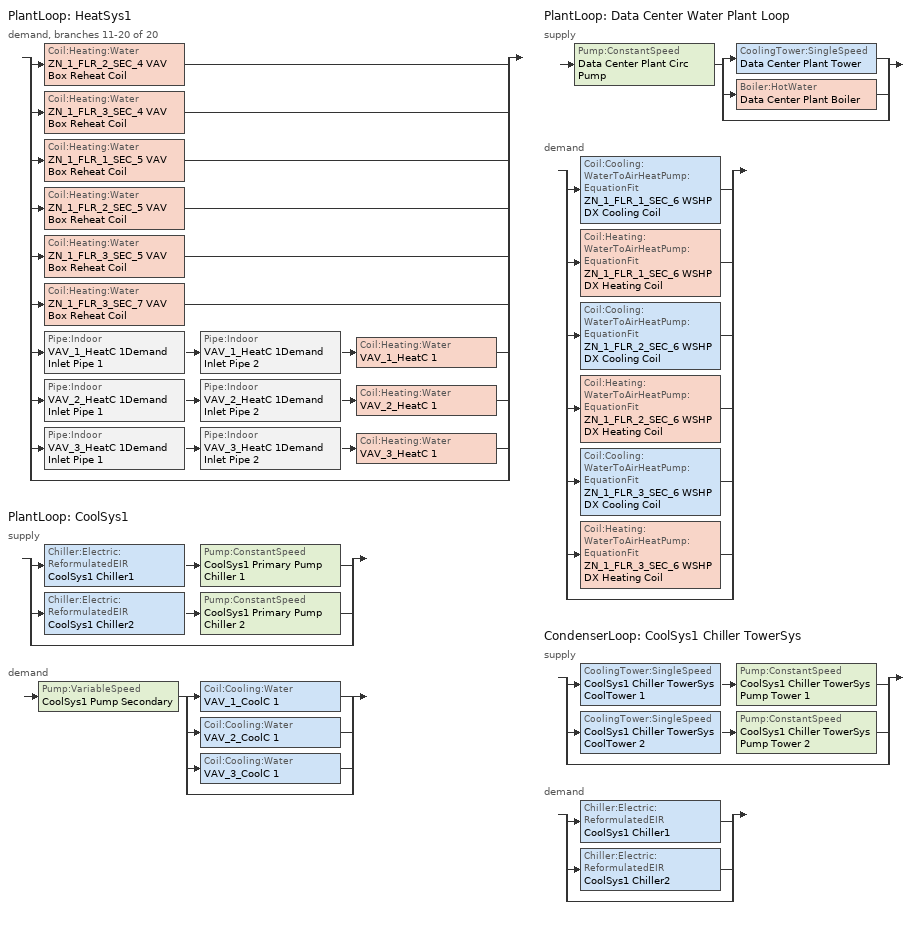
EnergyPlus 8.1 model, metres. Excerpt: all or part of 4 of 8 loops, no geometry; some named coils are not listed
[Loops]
PlantLoop 'HeatSys1'
 demand, branches 11-20 of 20: split
  | Coil:Heating:Water 'ZN_1_FLR_2_SEC_4 VAV Box Reheat Coil'
  | Coil:Heating:Water 'ZN_1_FLR_3_SEC_4 VAV Box Reheat Coil'
  | Coil:Heating:Water 'ZN_1_FLR_1_SEC_5 VAV Box Reheat Coil'
  | Coil:Heating:Water 'ZN_1_FLR_2_SEC_5 VAV Box Reheat Coil'
  | Coil:Heating:Water 'ZN_1_FLR_3_SEC_5 VAV Box Reheat Coil'
  | Coil:Heating:Water 'ZN_1_FLR_3_SEC_7 VAV Box Reheat Coil'
  | Pipe:Indoor 'VAV_1_HeatC 1Demand Inlet Pipe 1' > Pipe:Indoor 'VAV_1_HeatC 1Demand Inlet Pipe 2' > Coil:Heating:Water 'VAV_1_HeatC 1'
  | Pipe:Indoor 'VAV_2_HeatC 1Demand Inlet Pipe 1' > Pipe:Indoor 'VAV_2_HeatC 1Demand Inlet Pipe 2' > Coil:Heating:Water 'VAV_2_HeatC 1'
  | Pipe:Indoor 'VAV_3_HeatC 1Demand Inlet Pipe 1' > Pipe:Indoor 'VAV_3_HeatC 1Demand Inlet Pipe 2' > Coil:Heating:Water 'VAV_3_HeatC 1'
  | bypass
PlantLoop 'CoolSys1'
 supply: split
  | Chiller:Electric:ReformulatedEIR 'CoolSys1 Chiller1' > Pump:ConstantSpeed 'CoolSys1 Primary Pump Chiller 1'
  | Chiller:Electric:ReformulatedEIR 'CoolSys1 Chiller2' > Pump:ConstantSpeed 'CoolSys1 Primary Pump Chiller 2'
  | bypass
 demand: Pump:VariableSpeed 'CoolSys1 Pump Secondary' > split
  | Coil:Cooling:Water 'VAV_1_CoolC 1'
  | Coil:Cooling:Water 'VAV_2_CoolC 1'
  | Coil:Cooling:Water 'VAV_3_CoolC 1'
  | bypass
PlantLoop 'Data Center Water Plant Loop'
 supply: Pump:ConstantSpeed 'Data Center Plant Circ Pump' > split
  | CoolingTower:SingleSpeed 'Data Center Plant Tower'
  | Boiler:HotWater 'Data Center Plant Boiler'
  | bypass
 demand: split
  | Coil:Cooling:WaterToAirHeatPump:EquationFit 'ZN_1_FLR_1_SEC_6 WSHP DX Cooling Coil'
  | Coil:Heating:WaterToAirHeatPump:EquationFit 'ZN_1_FLR_1_SEC_6 WSHP DX Heating Coil'
  | Coil:Cooling:WaterToAirHeatPump:EquationFit 'ZN_1_FLR_2_SEC_6 WSHP DX Cooling Coil'
  | Coil:Heating:WaterToAirHeatPump:EquationFit 'ZN_1_FLR_2_SEC_6 WSHP DX Heating Coil'
  | Coil:Cooling:WaterToAirHeatPump:EquationFit 'ZN_1_FLR_3_SEC_6 WSHP DX Cooling Coil'
  | Coil:Heating:WaterToAirHeatPump:EquationFit 'ZN_1_FLR_3_SEC_6 WSHP DX Heating Coil'
  | bypass
CondenserLoop 'CoolSys1 Chiller TowerSys'
 supply: split
  | CoolingTower:SingleSpeed 'CoolSys1 Chiller TowerSys CoolTower 1' > Pump:ConstantSpeed 'CoolSys1 Chiller TowerSys Pump Tower 1'
  | CoolingTower:SingleSpeed 'CoolSys1 Chiller TowerSys CoolTower 2' > Pump:ConstantSpeed 'CoolSys1 Chiller TowerSys Pump Tower 2'
  | bypass
 demand: split
  | Chiller:Electric:ReformulatedEIR 'CoolSys1 Chiller1'
  | Chiller:Electric:ReformulatedEIR 'CoolSys1 Chiller2'
  | bypass
[Material]
Name | Roughness | Thickness {m} | Conductivity {W/m-K} | Density {kg/m3} | Specific Heat {J/kg-K}
F08 Metal surface | Smooth | 0.0008 | 45.28 | 7824 | 500
Pipe Insulation | VeryRough | 0.0254 | 0.023 | 43 | 1210
[Construction]
Hot Water Pipe Insulated: Pipe Insulation, F08 Metal surface
Hot Water Pipe Uninsulated: F08 Metal surface
[DesignSpecification:OutdoorAir] Outdoor Air Method=Flow/Area; Outdoor Air Flow per Person {m3/s-person}=0; Outdoor Air Flow per Zone Floor Area {m3/s-m2}=0.00043
SZ DSOA ZN_1_FLR_1_SEC_6; SZ DSOA ZN_1_FLR_2_SEC_6; SZ DSOA ZN_1_FLR_3_SEC_6
[Sizing:Zone] Zone Cooling Design Supply Air Temperature Input Method=SupplyAirTemperature; Zone Cooling Design Supply Air Temperature {C}=12.8; Zone Heating Design Supply Air Temperature Input Method=SupplyAirTemperature; Zone Heating Design Supply Air Temperature {C}=40; Zone Cooling Design Supply Air Humidity Ratio {kgWater/kgDryAir}=0.0085; Zone Heating Design Supply Air Humidity Ratio {kgWater/kgDryAir}=0.008; Cooling Design Air Flow Method=DesignDay; Cooling Minimum Air Flow Fraction=0; Heating Design Air Flow Method=DesignDay; Heating Design Air Flow Rate {m3/s}=0
Name | Design Specification Outdoor Air Object
ZN_1_FLR_1_SEC_6 | SZ DSOA ZN_1_FLR_1_SEC_6
ZN_1_FLR_2_SEC_6 | SZ DSOA ZN_1_FLR_2_SEC_6
ZN_1_FLR_3_SEC_6 | SZ DSOA ZN_1_FLR_3_SEC_6
[Sizing:Plant]
Name | Loop Type | Design Loop Exit Temperature {C} | Loop Design Temperature Difference {deltaC}
CoolSys1 | Cooling | 6.67 | 5.6
CoolSys1 Chiller TowerSys | CONDENSER | 29.4 | 5.6
Data Center Water Plant Loop | Heating | 30 | 11
[ZoneControl:Thermostat] Control Type Schedule=Dual Zone Control Type Sched
Name | Zone or ZoneList | Control 1
ZN_1_FLR_1_SEC_6 Thermostat | ZN_1_FLR_1_SEC_6 | ZN_1_FLR_1_SEC_6 DualSPSched
ZN_1_FLR_2_SEC_6 Thermostat | ZN_1_FLR_2_SEC_6 | ZN_1_FLR_2_SEC_6 DualSPSched
ZN_1_FLR_3_SEC_6 Thermostat | ZN_1_FLR_3_SEC_6 | ZN_1_FLR_3_SEC_6 DualSPSched
[ThermostatSetpoint:DualSetpoint] Heating Setpoint Temperature Schedule=DataCenter_HTGSETP_SCH; Cooling Setpoint Temperature Schedule=DataCenter_CLGSETP_SCH
ZN_1_FLR_1_SEC_6 DualSPSched; ZN_1_FLR_2_SEC_6 DualSPSched; ZN_1_FLR_3_SEC_6 DualSPSched
[ZoneHVAC:WaterToAirHeatPump] Availability Schedule=ALWAYS_ON; Supply Air Flow Rate During Cooling Operation {m3/s}=Autosize; Supply Air Flow Rate During Heating Operation {m3/s}=Autosize; Supply Air Flow Rate When No Cooling or Heating is Needed {m3/s}=0; Outdoor Air Flow Rate During Cooling Operation {m3/s}=0; Outdoor Air Flow Rate During Heating Operation {m3/s}=0; Outdoor Air Flow Rate When No Cooling or Heating is Needed {m3/s}=0; Maximum Cycling Rate {cycles/hr}=2.5; Heat Pump Time Constant {s}=60; Fraction of On-Cycle Power Use=0.01; Heat Pump Fan Delay Time {s}=60; Maximum Supply Air Temperature from Supplemental Heater {C}=60; Maximum Outdoor Dry-Bulb Temperature for Supplemental Heater Operation {C}=20; Fan Placement=DrawThrough; Supply Air Fan Operating Mode Schedule=WSHP Fan Sch
Name | Supply Air Fan | Heating Coil | Cooling Coil | Supplemental Heating Coil
ZN_1_FLR_1_SEC_6 WSHP | ZN_1_FLR_1_SEC_6 WSHP Fan | ZN_1_FLR_1_SEC_6 WSHP DX Heating Coil | ZN_1_FLR_1_SEC_6 WSHP DX Cooling Coil | ZN_1_FLR_1_SEC_6 WSHP Supp Heating Coil
ZN_1_FLR_2_SEC_6 WSHP | ZN_1_FLR_2_SEC_6 WSHP Fan | ZN_1_FLR_2_SEC_6 WSHP DX Heating Coil | ZN_1_FLR_2_SEC_6 WSHP DX Cooling Coil | ZN_1_FLR_2_SEC_6 WSHP Supp Heating Coil
ZN_1_FLR_3_SEC_6 WSHP | ZN_1_FLR_3_SEC_6 WSHP Fan | ZN_1_FLR_3_SEC_6 WSHP DX Heating Coil | ZN_1_FLR_3_SEC_6 WSHP DX Cooling Coil | ZN_1_FLR_3_SEC_6 WSHP Supp Heating Coil
[Zone equipment]
ZN_1_FLR_1_SEC_6: ZN_1_FLR_1_SEC_6 WSHP
ZN_1_FLR_2_SEC_6: ZN_1_FLR_2_SEC_6 WSHP
ZN_1_FLR_3_SEC_6: ZN_1_FLR_3_SEC_6 WSHP
[Fan:OnOff] Availability Schedule=ALWAYS_ON; Fan Total Efficiency=0.495; Pressure Rise {Pa}=348.6; Maximum Flow Rate {m3/s}=AUTOSIZE; Motor Efficiency=0.825; Motor In Airstream Fraction=1
ZN_1_FLR_1_SEC_6 WSHP Fan; ZN_1_FLR_2_SEC_6 WSHP Fan; ZN_1_FLR_3_SEC_6 WSHP Fan
[Coil:Heating:Water] Availability Schedule=ALWAYS_ON; U-Factor Times Area Value {W/K}=AUTOSIZE; Maximum Water Flow Rate {m3/s}=AUTOSIZE; Performance Input Method=UFactorTimesAreaAndDesignWaterFlowRate
ZN_1_FLR_2_SEC_4 VAV Box Reheat Coil; ZN_1_FLR_3_SEC_4 VAV Box Reheat Coil; ZN_1_FLR_1_SEC_5 VAV Box Reheat Coil; ZN_1_FLR_2_SEC_5 VAV Box Reheat Coil; ZN_1_FLR_3_SEC_5 VAV Box Reheat Coil; ZN_1_FLR_3_SEC_7 VAV Box Reheat Coil
[Coil:Heating:Electric] Availability Schedule=ALWAYS_ON; Efficiency=1; Nominal Capacity {W}=AUTOSIZE
ZN_1_FLR_1_SEC_6 WSHP Supp Heating Coil; ZN_1_FLR_2_SEC_6 WSHP Supp Heating Coil; ZN_1_FLR_3_SEC_6 WSHP Supp Heating Coil
[Coil:Cooling:WaterToAirHeatPump:EquationFit] Rated Air Flow Rate {m3/s}=AUTOSIZE; Rated Water Flow Rate {m3/s}=AUTOSIZE; Gross Rated Total Cooling Capacity {W}=AUTOSIZE; Gross Rated Sensible Cooling Capacity {W}=AUTOSIZE; Gross Rated Cooling COP=3.2; Total Cooling Capacity Coefficient 1=-3.2595; Total Cooling Capacity Coefficient 2=7.7158; Total Cooling Capacity Coefficient 3=-3.67661; Total Cooling Capacity Coefficient 4=0.120262; Total Cooling Capacity Coefficient 5=0.129538; Sensible Cooling Capacity Coefficient 1=3.33817; Sensible Cooling Capacity Coefficient 2=23.2568; Sensible Cooling Capacity Coefficient 3=-24.8982; Sensible Cooling Capacity Coefficient 4=-1.66288; Sensible Cooling Capacity Coefficient 5=0.501003; Sensible Cooling Capacity Coefficient 6=0.056512; Cooling Power Consumption Coefficient 1=-5.64046; Cooling Power Consumption Coefficient 2=0.730634; Cooling Power Consumption Coefficient 3=5.60233; Cooling Power Consumption Coefficient 4=0.168682; Cooling Power Consumption Coefficient 5=-0.184357; Nominal Time for Condensate Removal to Begin {s}=0; Ratio of Initial Moisture Evaporation Rate and Steady State Latent Capacity=0
ZN_1_FLR_1_SEC_6 WSHP DX Cooling Coil; ZN_1_FLR_2_SEC_6 WSHP DX Cooling Coil; ZN_1_FLR_3_SEC_6 WSHP DX Cooling Coil
[Coil:Heating:WaterToAirHeatPump:EquationFit] Rated Air Flow Rate {m3/s}=AUTOSIZE; Rated Water Flow Rate {m3/s}=AUTOSIZE; Gross Rated Heating Capacity {W}=AUTOSIZE; Gross Rated Heating COP=3.9; Heating Capacity Coefficient 1=-2.93612; Heating Capacity Coefficient 2=-1.22394; Heating Capacity Coefficient 3=4.85696; Heating Capacity Coefficient 4=0.100632; Heating Capacity Coefficient 5=0.130139; Heating Power Consumption Coefficient 1=-5.41373; Heating Power Consumption Coefficient 2=5.37843; Heating Power Consumption Coefficient 3=1.06114; Heating Power Consumption Coefficient 4=-0.210277; Heating Power Consumption Coefficient 5=0.0214016
ZN_1_FLR_1_SEC_6 WSHP DX Heating Coil; ZN_1_FLR_2_SEC_6 WSHP DX Heating Coil; ZN_1_FLR_3_SEC_6 WSHP DX Heating Coil
[Pipe:Indoor] Environment Type=Zone; Pipe Inside Diameter {m}=0.1524
Name | Construction | Ambient Temperature Zone | Pipe Length {m}
VAV_1_HeatC 1Demand Inlet Pipe 1 | Hot Water Pipe Insulated | ZN_1_FLR_1_Plenum | 75.17
VAV_2_HeatC 1Demand Inlet Pipe 1 | Hot Water Pipe Insulated | ZN_1_FLR_2_Plenum | 75.17
VAV_3_HeatC 1Demand Inlet Pipe 1 | Hot Water Pipe Insulated | ZN_1_FLR_3_Plenum | 75.17
VAV_1_HeatC 1Demand Inlet Pipe 2 | Hot Water Pipe Uninsulated | ZN_1_FLR_1_Plenum | 8.35
VAV_2_HeatC 1Demand Inlet Pipe 2 | Hot Water Pipe Uninsulated | ZN_1_FLR_2_Plenum | 8.35
VAV_3_HeatC 1Demand Inlet Pipe 2 | Hot Water Pipe Uninsulated | ZN_1_FLR_3_Plenum | 8.35
[Pump:VariableSpeed]
CoolSys1 Pump Secondary: Rated Flow Rate {m3/s}=autosize; Rated Pump Head {Pa}=120000; Rated Power Consumption {W}=autosize; Motor Efficiency=0.88; Fraction of Motor Inefficiencies to Fluid Stream=0; Coefficient 1 of the Part Load Performance Curve=0; Coefficient 2 of the Part Load Performance Curve=0.5726; Coefficient 3 of the Part Load Performance Curve=-0.301; Coefficient 4 of the Part Load Performance Curve=0.7347; Minimum Flow Rate {m3/s}=0.0124919; Pump Control Type=Intermittent; Pump Flow Rate Schedule=PumpOperationSchd2
[Pump:ConstantSpeed] Motor Efficiency=0.88; Fraction of Motor Inefficiencies to Fluid Stream=0
Name | Rated Flow Rate {m3/s} | Rated Pump Head {Pa} | Rated Power Consumption {W} | Pump Control Type | Pump Flow Rate Schedule
Data Center Plant Circ Pump | autosize | 100500 | autosize | Intermittent
CoolSys1 Primary Pump Chiller 1; CoolSys1 Primary Pump Chiller 2 | autosize | 90000 | autosize | Continuous | PumpOperationSchd
CoolSys1 Chiller TowerSys Pump Tower 1; CoolSys1 Chiller TowerSys Pump Tower 2 | 0.0493826 | 153000 | 11007.5 | Continuous | PumpOperationSchd
[Boiler:HotWater]
Data Center Plant Boiler: Fuel Type=NaturalGas; Nominal Capacity {W}=autosize; Nominal Thermal Efficiency=0.708; Efficiency Curve Temperature Evaluation Variable=LeavingBoiler; Design Water Outlet Temperature {C}=30; Design Water Flow Rate {m3/s}=autosize; Minimum Part Load Ratio=0; Maximum Part Load Ratio=1.2; Optimum Part Load Ratio=1; Water Outlet Upper Temperature Limit {C}=95; Boiler Flow Mode=ConstantFlow
[Chiller:Electric:ReformulatedEIR] Reference Capacity {W}=488994; Reference COP {W/W}=5.2; Reference Leaving Chilled Water Temperature {C}=6.67; Reference Leaving Condenser Water Temperature {C}=34.4; Reference Chilled Water Flow Rate {m3/s}=0.0206576; Reference Condenser Water Flow Rate {m3/s}=autosize; Cooling Capacity Function of Temperature Curve=CoolSys1 Chiller ClgCapFuncTempCurve; Electric Input to Cooling Output Ratio Function of Temperature Curve=CoolSys1 Chiller EirFuncTempCurve; Electric Input to Cooling Output Ratio Function of Part Load Ratio Curve=Taylor_Base_Change; Minimum Part Load Ratio=0.1; Maximum Part Load Ratio=1; Optimum Part Load Ratio=1; Minimum Unloading Ratio=0.1; Fraction of Compressor Electric Consumption Rejected by Condenser=1; Leaving Chilled Water Lower Temperature Limit {C}=2; Chiller Flow Mode Type=ConstantFlow; Design Heat Recovery Water Flow Rate {m3/s}=0
CoolSys1 Chiller1; CoolSys1 Chiller2
[CoolingTower:SingleSpeed] Free Convection Air Flow Rate {m3/s}=autocalculate; Free Convection U-Factor Times Area Value {W/K}=autocalculate; Performance Input Method=UFactorTimesAreaAndDesignWaterFlowRate
Name | Design Water Flow Rate {m3/s} | Design Air Flow Rate {m3/s} | Design Fan Power {W} | Design U-Factor Times Area Value {W/K} | Evaporation Loss Mode | Drift Loss Percent {percent} | Blowdown Calculation Mode | Blowdown Concentration Ratio | Capacity Control | Sizing Factor
CoolSys1 Chiller TowerSys CoolTower 1; CoolSys1 Chiller TowerSys CoolTower 2 | 0.0987653 | 73.48723 | 24271.7 | 11856 | SaturatedExit | 0.008 | ConcentrationRatio | 3 | FluidBypass | 1
Data Center Plant Tower | autosize | autosize | autosize | autosize
[PlantLoop] Fluid Type=Water; Minimum Loop Temperature {C}=1; Minimum Loop Flow Rate {m3/s}=0; Plant Loop Volume {m3}=autocalculate
Name | Plant Equipment Operation Scheme | Maximum Loop Temperature {C} | Maximum Loop Flow Rate {m3/s} | Load Distribution Scheme | Common Pipe Simulation | Plant Loop Demand Calculation Scheme
CoolSys1 | CoolSys1 Loop Operation Scheme List | 98 | AUTOSIZE | Uniform | CommonPipe
Data Center Water Plant Loop | Data Center Plant Loop Operation | 99 | 0.009 | Sequential |  | DualSetpointDeadband
[CondenserLoop]
CoolSys1 Chiller TowerSys: Fluid Type=Water; Condenser Equipment Operation Scheme=CoolSys1 Chiller TowerSys Loop Operation Scheme List; Maximum Loop Temperature {C}=80; Minimum Loop Temperature {C}=5; Maximum Loop Flow Rate {m3/s}=0.0987653; Minimum Loop Flow Rate {m3/s}=0; Condenser Loop Volume {m3}=AUTOSIZE; Load Distribution Scheme=Uniform
[PlantEquipmentList]
CoolSys1 Equipment List 1: CoolSys1 Chiller1
CoolSys1 Equipment List 2: CoolSys1 Chiller1, CoolSys1 Chiller2
[CondenserEquipmentList]
CoolSys1 Chiller TowerSys Equipment List 1: CoolSys1 Chiller TowerSys CoolTower 1
CoolSys1 Chiller TowerSys Equipment List 2: CoolSys1 Chiller TowerSys CoolTower 1, CoolSys1 Chiller TowerSys CoolTower 2
[PlantEquipmentOperation:CoolingLoad] Load Range 1 Lower Limit {W}=0; Load Range 1 Upper Limit {W}=488994; Load Range 2 Lower Limit {W}=488994; Load Range 2 Upper Limit {W}=100000000
Name | Range 1 Equipment List | Range 2 Equipment List
CoolSys1 Operation Scheme | CoolSys1 Equipment List 1 | CoolSys1 Equipment List 2
CoolSys1 Chiller TowerSys Operation Scheme | CoolSys1 Chiller TowerSys Equipment List 1 | CoolSys1 Chiller TowerSys Equipment List 2
[PlantEquipmentOperation:ComponentSetpoint]
Data Center Plant Operation Scheme: Equipment 1=Data Center Plant Tower; Component 1 Flow Rate {m3/s}=autosize; Operation 1 Type=Cooling; Equipment 2=Data Center Plant Boiler; Component 2 Flow Rate {m3/s}=autosize; Operation 2 Type=Heating
[PlantEquipmentOperationSchemes] Control Scheme 1 Schedule=PlantOnSched
Name | Control Scheme 1
CoolSys1 Loop Operation Scheme List | CoolSys1 Operation Scheme
Data Center Plant Loop Operation | Data Center Plant Operation Scheme
[CondenserEquipmentOperationSchemes]
CoolSys1 Chiller TowerSys Loop Operation Scheme List: Control Scheme 1=CoolSys1 Chiller TowerSys Operation Scheme; Control Scheme 1 Schedule=PlantOnSched
[EnergyManagementSystem:Sensor]
Name | Output:Variable or Output:Meter Index Key | Output:Variable or Output:Meter
CH1_Status | CoolSys1 Chiller1 | Chiller Electric Power
CH2_Status | CoolSys1 Chiller2 | Chiller Electric Power
ChillerPlantDemandLoad | CoolSys1 | Plant Supply Side Cooling Demand Rate
[EnergyManagementSystem:Actuator] Actuated Component Unique=CoolSys1 Primary Pump Chiller 2
Name | Actuated Component Type | Actuated Component Control Type
Chiller2PumpStatus | Plant Component Pump:ConstantSpeed | On/Off Supervisory
Chiller2PumpFlow | Pump | Pump Mass Flow Rate
[EnergyManagementSystem:InternalVariable]
Chiller2PumpDesignFlow: Internal Data Index Key=CoolSys1 Primary Pump Chiller 2; Internal Data Type=Pump Maximum Mass Flow Rate
[SetpointManager:Scheduled] Control Variable=Temperature
Name | Schedule | Setpoint Node or NodeList
CoolSys1 Loop Setpoint Manager | CoolSys1 Loop Setpoint Sched | CoolSys1 Supply Outlet Node
TowerWaterSystem Loop Setpoint Manager | Tower Loop Setpoint Sched | CoolSys1 Chiller TowerSys Supply Outlet Node
[SetpointManager:Scheduled:DualSetpoint] Control Variable=Temperature; High Setpoint Schedule=Data Center PLANT LOOP HIGH TEMP SCHEDULE; Low Setpoint Schedule=Data Center PLANT LOOP LOW TEMP SCHEDULE
Name | Setpoint Node or NodeList
Data Center Plant Loop Setpoint Manager | Data Center Plant Supply Outlet Node
Data Center Plant Loop Setpoint Manager Tower Outlet | DATA CENTER PLANT TOWER OUTLET NODE
Data Center Plant Loop Setpoint Manager Boiler Outlet | DATA CENTER PLANT BOILER OUTLET NODE
[UtilityCost:Charge:Simple]
Name | Tariff | Source Variable | Season | Category Variable | Cost per Unit Value or Variable
AnnualElecSupplyAdjDemandCharge | VirginiaElec_GS-3LargeOnPeak | totalDemand | Annual | DemandCharges | -0.64
taxofsixPercent | VirginiaElec_GS-3LargeOnPeak | SubTotal | Annual | Taxes | 0.06
AnnualFuelRiderAEnergyCharge | VirginiaElec_GS-2MediumDemand | totalEnergy | Annual | EnergyCharges | 0.0176
AnnualFuelRiderBEnergyCharge | VirginiaElec_GS-2MediumDemand | totalEnergy | Annual | EnergyCharges | 0.0014
AnnualDistributionDemandCharge | VirginiaElec_GS-2MediumDemand | totalDemand | Annual | DemandCharges | 3.387
SummerDistributionDemandCharge | VirginiaElec_GS-2MediumDemand | totalDemand | Summer | DemandCharges | 2.844
WinterDistributionDemandCharge | VirginiaElec_GS-2MediumDemand | totalDemand | Winter | DemandCharges | 1.406
taxofsixPercent | VirginiaElec_GS-2MediumDemand | SubTotal | Annual | Taxes | 0.06
AnnualFuelRiderAEnergyCharge | VirginiaElec_GS-1SmallGenServ | totalEnergy | Annual | EnergyCharges | 0.0176
AnnualFuelRiderBEnergyCharge | VirginiaElec_GS-1SmallGenServ | totalEnergy | Annual | EnergyCharges | 0.0014
taxofsixPercent | VirginiaElec_GS-1SmallGenServ | SubTotal | Annual | Taxes | 0.06
MonthlyRateGasCharge | VA_EIAMonthlyRateGas | totalEnergy | Annual | EnergyCharges | VA_MonthlyGasRates
TaxofSixPercent | VA_EIAMonthlyRateGas | SubTotal | Annual | Taxes | 0.06
[UtilityCost:Charge:Block] Source Variable=TotalEnergy; Category Variable=EnergyCharges
Name | Tariff | Season | Block Size Multiplier Value or Variable | Block Size 1 Value or Variable | Block 1 Cost per Unit Value or Variable | Block Size 2 Value or Variable | Block 2 Cost per Unit Value or Variable | Block Size 3 Value or Variable | Block 3 Cost per Unit Value or Variable | Block Size 4 Value or Variable | Block 4 Cost per Unit Value or Variable
AnnualEnergycharge | VirginiaElec_GS-2MediumDemand | Annual | TotalDemand | 150 | 0.0462 | 300 | 0.0259 | 450 | 0.0112 | remaining | 0.0027
SummerEnergycharge | VirginiaElec_GS-1SmallGenServ | Summer |  | 1400 | 0.0574 | remaining | 0.0629
WinterEnergycharge | VirginiaElec_GS-1SmallGenServ | Winter |  | 1400 | 0.0574 | remaining | 0.0369
[UtilityCost:Variable]
VA_MonthlyGasRates: Tariff=VA_EIAMonthlyRateGas; Variable Type=Currency; January Value=9.65; February Value=9.96; March Value=9.37; April Value=9.78; May Value=10.23; June Value=10.87; July Value=11.06; August Value=11.03; September Value=10.82; October Value=10.61; November Value=9.25; December Value=9.22
[Schedule:Compact]
CoolSys1 Loop Setpoint Sched: Through: 12/31, For: AllDays, Until: 24:00, 6.67
PumpOperationSchd; PumpOperationSchd2: Through: 12/31, For: Weekdays SummerDesignDay WinterDesignDay, Until: 05:00, 0, Until: 22:00, 1, Until: 24:00, 0, For: Saturday, Until: 05:00, 0, Until: 18:00, 1, Until: 24:00, 0, For: Sunday Holidays AllOtherDays, Until: 24:00, 0
DataCenter_HTGSETP_SCH: Through: 12/31, For: AllDays, Until: 24:00, 21.7
DataCenter_CLGSETP_SCH: Through: 12/31, For: AllDays, Until: 24:00, 22.8
ALWAYS_ON; PlantOnSched: Through: 12/31, For: AllDays, Until: 24:00, 1
Dual Zone Control Type Sched: Through: 12/31, For: AllDays, Until: 24:00, 4
Tower Loop Setpoint Sched: Through: 12/31, For: AllDays, Until: 24:00, 26.7
WSHP Fan Sch: Through: 12/31, For: AllDays, Until: 24:00, 0
Data Center PLANT LOOP HIGH TEMP SCHEDULE: Through: 12/31, For: Alldays, Until: 24:00, 30
Data Center PLANT LOOP LOW TEMP SCHEDULE: Through: 12/31, For: Alldays, Until: 24:00, 20
[Curve:Bicubic]
Taylor_Base_Change: Coefficient1 Constant=0.3264; Coefficient2 x=0; Coefficient3 x**2=0; Coefficient4 y=0.346; Coefficient5 y**2=0.3342; Coefficient6 x*y=0; Coefficient7 x**3=0; Coefficient8 y**3=-0.0066; Coefficient9 x**2*y=0; Coefficient10 x*y**2=0; Minimum Value of x=17.78; Maximum Value of x=46.11; Minimum Value of y=0.1; Maximum Value of y=1.1
[Curve:Biquadratic] Minimum Value of x=0; Maximum Value of x=50; Minimum Value of y=17.78; Maximum Value of y=46.11
Name | Coefficient1 Constant | Coefficient2 x | Coefficient3 x**2 | Coefficient4 y | Coefficient5 y**2 | Coefficient6 x*y
CoolSys1 Chiller ClgCapFuncTempCurve | 0.760017 | 0.0147432 | 0.0002144 | 0.0207218 | -0.0006425 | 0.0008007
CoolSys1 Chiller EirFuncTempCurve | 0.677258 | 0.0117857 | -0.0001967 | 0.0014414 | 0.0003005 | -0.0006807
